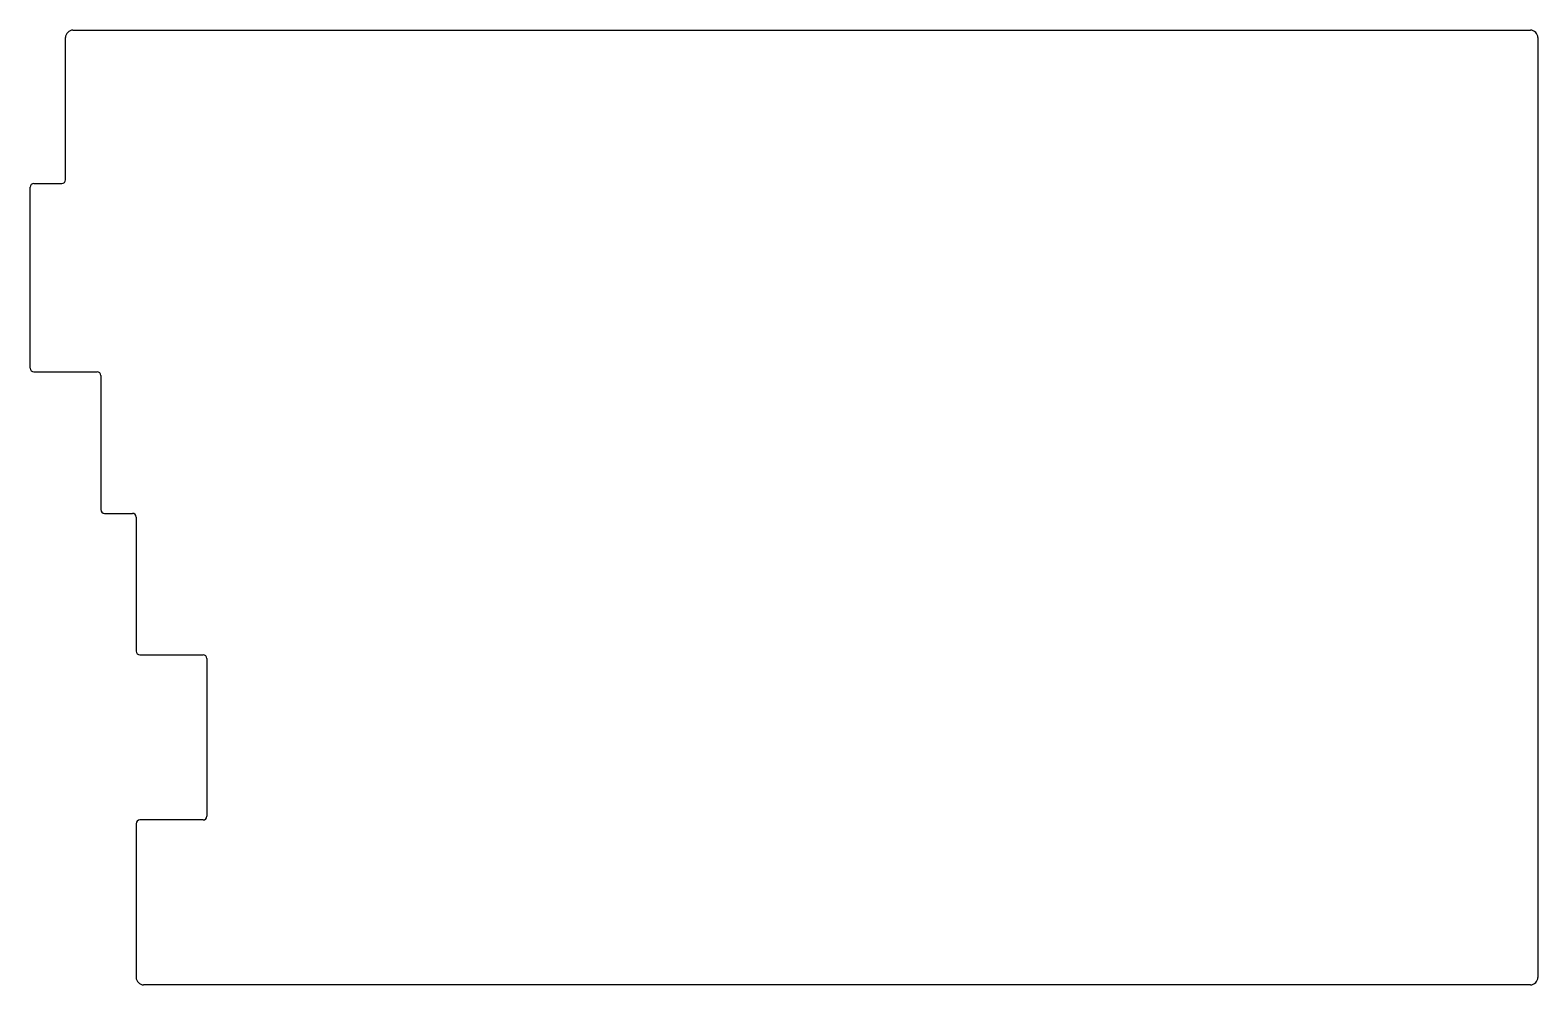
# Model space of a CAD drawing. Header units: millimetres. Extents: x 2 to 205, y 0 to 129.
import ezdxf

# ---------------------------------------------------------------- set-up
doc = ezdxf.new("R2010")
doc.units = ezdxf.units.MM

msp = doc.modelspace()

# ---------------------------------------------------------------- linework, layer by layer
at = {"color": 7, "linetype": 'Continuous', "lineweight": 25}
for p, q in [((6.45693, 108.871), (6.45693, 128.021)), ((7.45693, 129.021), (203.883, 129.021)), ((204.883, 128.021), (204.883, 1.434082)), ((1.69393, 83.491), (1.69393, 107.871)), ((2.19393, 108.371), (5.95693, 108.371)), ((2.19393, 82.991), (10.71893, 82.991)), ((11.21893, 82.491), (11.21893, 64.441)), ((11.71893, 63.941), (15.48193, 63.941)), ((15.98193, 63.441), (15.98193, 45.391)), ((16.48193, 44.891), (25.00693, 44.891)), ((25.50693, 44.391), (25.50693, 23.141)), ((25.00693, 22.641), (16.48193, 22.641)), ((15.98193, 22.141), (15.98193, 1.434082)), ((203.883, 0.434082), (16.98193, 0.434082))]:
    msp.add_line(p, q, dxfattribs=at)
for centre, radius, start, end in [((7.45693, 128.021), 1, 90, 180), ((203.883, 128.021), 1, 0, 90), ((2.19393, 107.871), 0.5, 90, 180), ((5.95693, 108.871), 0.5, 270, 0), ((2.19393, 83.491), 0.5, 180, 270), ((10.71893, 82.491), 0.5, 0, 90), ((11.71893, 64.441), 0.5, 180, 270), ((15.48193, 63.441), 0.5, 0, 90), ((16.48193, 45.391), 0.5, 180, 270), ((25.00693, 44.391), 0.5, 0, 90), ((16.48193, 22.141), 0.5, 90, 180), ((25.00693, 23.141), 0.5, 270, 0), ((16.98193, 1.434082), 1, 180, 270), ((203.883, 1.434082), 1, 270, 0)]:
    msp.add_arc(centre, radius, start, end, dxfattribs=at)

doc.saveas('drawing.dxf')
